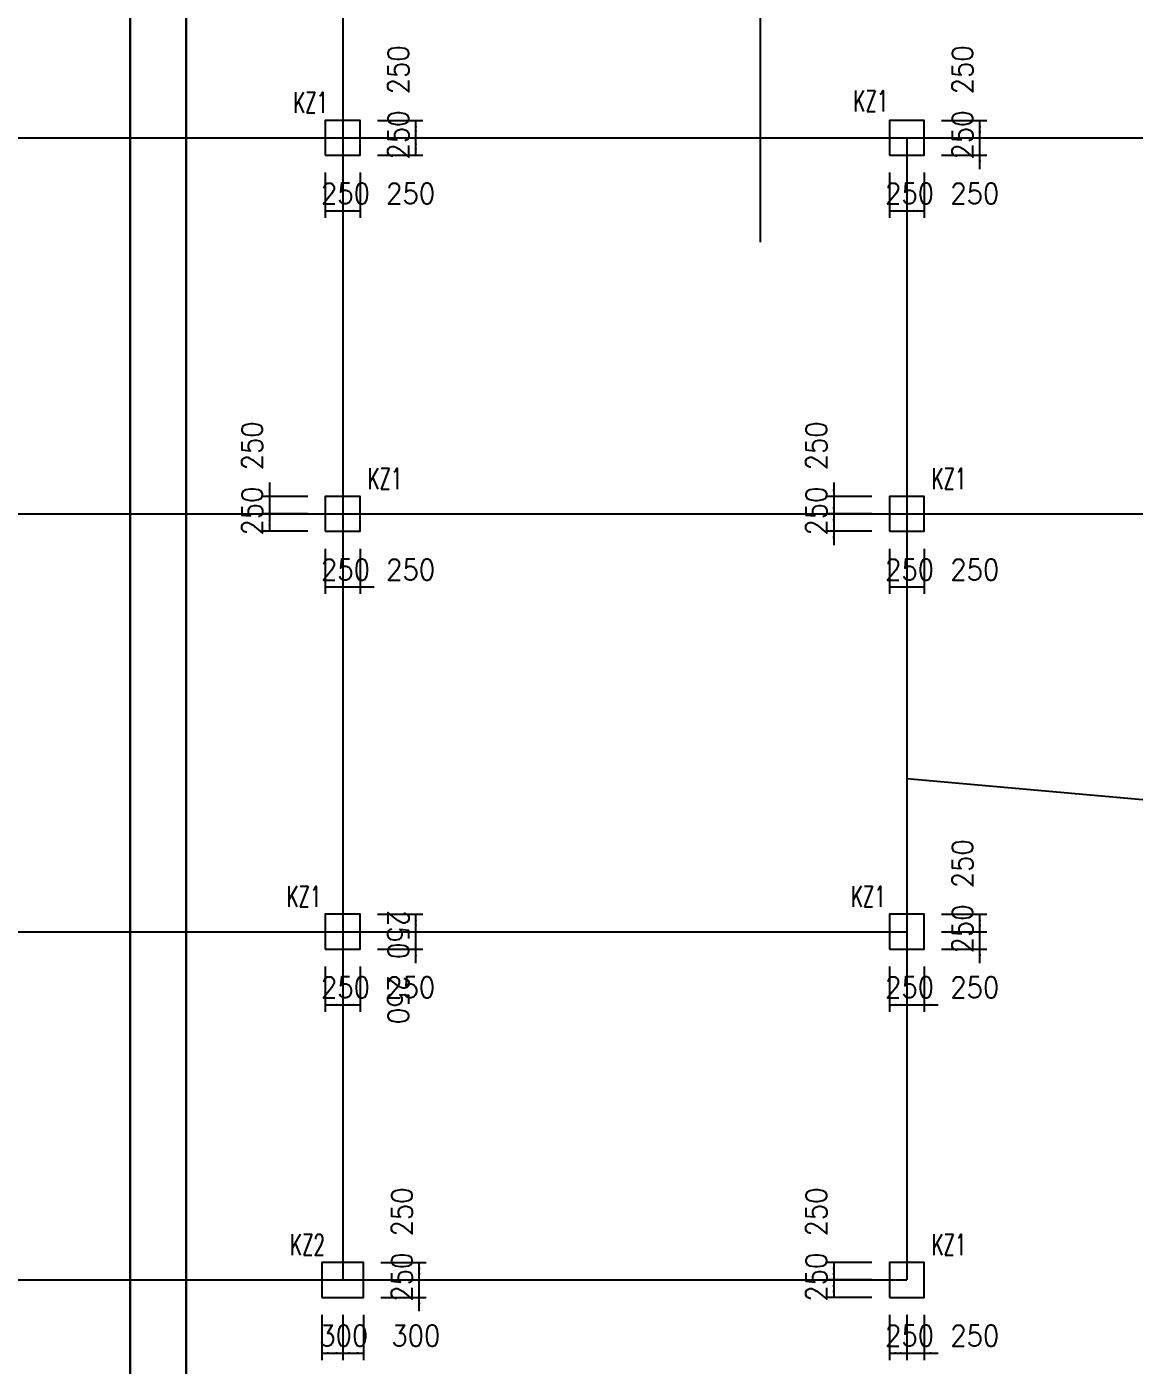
# Model space of a CAD drawing. Extents: x 387171 to 699106, y 11966 to 245688.
# Drawn here: x 574722 to 590623, y 98863 to 118082 of the extents above; entities that cross this region are included whole.
import ezdxf

# ---------------------------------------------------------------- set-up
doc = ezdxf.new("R2010")
doc.units = 0
doc.header["$LTSCALE"] = 100
doc.header["$MEASUREMENT"] = 0
for name, color, linetype in [('COLU', 7, 'Continuous'), ('DIM', 3, 'Continuous'), ('DOTE', 253, 'Continuous'), ('NUM', 7, 'Continuous')]:
    doc.layers.add(name, color=color, linetype=linetype)
doc.styles.get("Standard").update_dxf_attribs({"font": 'standard'})
doc.dimstyles.get("Standard").update_dxf_attribs({"dimtxt": 300, "dimasz": 100, "dimexe": 100, "dimexo": 250, "dimgap": 100, "dimtad": 0, "dimtoh": 1, "dimdec": 0, "dimdsep": 46, "dimcen": 0.09, "dimclrt": 7, "dimadec": 0, "dimazin": 0, "dimtfac": 1, "dimtdec": 4, "dimtofl": 0, "dimtmove": 0, "dimatfit": 3, "dimfxl": 1, "dimtolj": 1, "dimtzin": 0, "dimarcsym": 0})

# ---------------------------------------------------------------- blocks, each defined once
blk = doc.blocks.new('*D4521')
at = {"layer": 'DIM', "color": 0, "linetype": 'ByBlock', "lineweight": -2}
for p, q in [((579008, 115988), (579008, 115338)), ((579258, 115988), (579258, 115338)), ((579008, 115438), (579258, 115438))]:
    blk.add_line(p, q, dxfattribs=at)
for points in [[(579008, 115438), (579108, 115455), (579108, 115421)], [(579258, 115438), (579158, 115421), (579158, 115455)]]:
    blk.add_solid(points, dxfattribs=at)
at = {"layer": 'DIM', "color": 7, "linetype": 'Continuous', "lineweight": -2, "insert": (579298, 115688), "char_height": 300, "width": 566.67, "attachment_point": 5}
blk.add_mtext('250', dxfattribs=at)
blk = doc.blocks.new('*D4147')
at = {"layer": 'DIM', "color": 0, "linetype": 'ByBlock', "lineweight": -2}
for p, q in [((579258, 115988), (579258, 115338)), ((579508, 115988), (579508, 115338)), ((579258, 115438), (579508, 115438))]:
    blk.add_line(p, q, dxfattribs=at)
for points in [[(579258, 115438), (579358, 115455), (579358, 115421)], [(579508, 115438), (579408, 115421), (579408, 115455)]]:
    blk.add_solid(points, dxfattribs=at)
at = {"layer": 'DIM', "color": 7, "linetype": 'Continuous', "lineweight": -2, "insert": (580234, 115688), "char_height": 300, "width": 566.67, "attachment_point": 5}
blk.add_mtext('250', dxfattribs=at)
blk = doc.blocks.new('*D468')
at = {"layer": 'DIM', "color": 0, "linetype": 'ByBlock', "lineweight": -2}
for p, q in [((579758, 116488), (580408, 116488)), ((580308, 116238), (580308, 116488)), ((579758, 116238), (580408, 116238))]:
    blk.add_line(p, q, dxfattribs=at)
for points in [[(580308, 116488), (580325, 116388), (580291, 116388)], [(580308, 116238), (580291, 116338), (580325, 116338)]]:
    blk.add_solid(points, dxfattribs=at)
at = {"layer": 'DIM', "color": 7, "linetype": 'Continuous', "lineweight": -2, "insert": (580058, 116528), "char_height": 300, "width": 566.67, "attachment_point": 5, "rotation": 90}
blk.add_mtext('250', dxfattribs=at)
blk = doc.blocks.new('*D662')
at = {"layer": 'DIM', "color": 0, "linetype": 'ByBlock', "lineweight": -2}
for p, q in [((579758, 116738), (580408, 116738)), ((580308, 116488), (580308, 116738)), ((579758, 116488), (580408, 116488))]:
    blk.add_line(p, q, dxfattribs=at)
for points in [[(580308, 116738), (580325, 116638), (580291, 116638)], [(580308, 116488), (580291, 116588), (580325, 116588)]]:
    blk.add_solid(points, dxfattribs=at)
at = {"layer": 'DIM', "color": 7, "linetype": 'Continuous', "lineweight": -2, "insert": (580058, 117464), "char_height": 300, "width": 566.67, "attachment_point": 5, "rotation": 90}
blk.add_mtext('250', dxfattribs=at)
blk = doc.blocks.new('*D289')
at = {"layer": 'DIM', "color": 0, "linetype": 'ByBlock', "lineweight": -2}
for p, q in [((587108, 115988), (587108, 115338)), ((587358, 115988), (587358, 115338)), ((587108, 115438), (587358, 115438))]:
    blk.add_line(p, q, dxfattribs=at)
for points in [[(587108, 115438), (587208, 115455), (587208, 115421)], [(587358, 115438), (587258, 115421), (587258, 115455)]]:
    blk.add_solid(points, dxfattribs=at)
at = {"layer": 'DIM', "color": 7, "linetype": 'Continuous', "lineweight": -2, "insert": (587398, 115688), "char_height": 300, "width": 566.67, "attachment_point": 5}
blk.add_mtext('250', dxfattribs=at)
blk = doc.blocks.new('*D1191')
at = {"layer": 'DIM', "color": 0, "linetype": 'ByBlock', "lineweight": -2}
for p, q in [((587358, 115988), (587358, 115338)), ((587608, 115988), (587608, 115338)), ((587358, 115438), (587608, 115438))]:
    blk.add_line(p, q, dxfattribs=at)
for points in [[(587358, 115438), (587458, 115455), (587458, 115421)], [(587608, 115438), (587508, 115421), (587508, 115455)]]:
    blk.add_solid(points, dxfattribs=at)
at = {"layer": 'DIM', "color": 7, "linetype": 'Continuous', "lineweight": -2, "insert": (588334, 115688), "char_height": 300, "width": 566.67, "attachment_point": 5}
blk.add_mtext('250', dxfattribs=at)
blk = doc.blocks.new('*D786')
at = {"layer": 'DIM', "color": 0, "linetype": 'ByBlock', "lineweight": -2}
for p, q in [((588408, 116038), (588408, 116688)), ((587858, 116488), (588508, 116488)), ((587858, 116238), (588508, 116238))]:
    blk.add_line(p, q, dxfattribs=at)
for points in [[(588408, 116488), (588391, 116588), (588425, 116588)], [(588408, 116238), (588425, 116138), (588391, 116138)]]:
    blk.add_solid(points, dxfattribs=at)
at = {"layer": 'DIM', "color": 7, "linetype": 'Continuous', "lineweight": -2, "insert": (588158, 116528), "char_height": 300, "width": 566.67, "attachment_point": 5, "rotation": 90}
blk.add_mtext('250', dxfattribs=at)
blk = doc.blocks.new('*D1700')
at = {"layer": 'DIM', "color": 0, "linetype": 'ByBlock', "lineweight": -2}
for p, q in [((587858, 116738), (588508, 116738)), ((588408, 116488), (588408, 116738)), ((587858, 116488), (588508, 116488))]:
    blk.add_line(p, q, dxfattribs=at)
for points in [[(588408, 116738), (588425, 116638), (588391, 116638)], [(588408, 116488), (588391, 116588), (588425, 116588)]]:
    blk.add_solid(points, dxfattribs=at)
at = {"layer": 'DIM', "color": 7, "linetype": 'Continuous', "lineweight": -2, "insert": (588158, 117464), "char_height": 300, "width": 566.67, "attachment_point": 5, "rotation": 90}
blk.add_mtext('250', dxfattribs=at)
blk = doc.blocks.new('*D4021')
at = {"layer": 'DIM', "color": 0, "linetype": 'ByBlock', "lineweight": -2}
for p, q in [((578208, 111538), (578208, 110888)), ((578758, 111338), (578108, 111338)), ((578758, 111088), (578108, 111088))]:
    blk.add_line(p, q, dxfattribs=at)
for points in [[(578208, 111338), (578191, 111438), (578225, 111438)], [(578208, 111088), (578225, 110988), (578191, 110988)]]:
    blk.add_solid(points, dxfattribs=at)
at = {"layer": 'DIM', "color": 7, "linetype": 'Continuous', "lineweight": -2, "insert": (577958, 112064), "char_height": 300, "width": 566.67, "attachment_point": 5, "rotation": 90}
blk.add_mtext('250', dxfattribs=at)
blk = doc.blocks.new('*D3778')
at = {"layer": 'DIM', "color": 0, "linetype": 'ByBlock', "lineweight": -2}
for p, q in [((578758, 111088), (578108, 111088)), ((578208, 111088), (578208, 110838)), ((578758, 110838), (578108, 110838))]:
    blk.add_line(p, q, dxfattribs=at)
for points in [[(578208, 111088), (578225, 110988), (578191, 110988)], [(578208, 110838), (578191, 110938), (578225, 110938)]]:
    blk.add_solid(points, dxfattribs=at)
at = {"layer": 'DIM', "color": 7, "linetype": 'Continuous', "lineweight": -2, "insert": (577958, 111128), "char_height": 300, "width": 566.67, "attachment_point": 5, "rotation": 90}
blk.add_mtext('250', dxfattribs=at)
blk = doc.blocks.new('*D4524')
at = {"layer": 'DIM', "color": 0, "linetype": 'ByBlock', "lineweight": -2}
for p, q in [((579008, 110588), (579008, 109938)), ((579258, 110588), (579258, 109938)), ((579008, 110038), (579258, 110038))]:
    blk.add_line(p, q, dxfattribs=at)
for points in [[(579008, 110038), (579108, 110055), (579108, 110021)], [(579258, 110038), (579158, 110021), (579158, 110055)]]:
    blk.add_solid(points, dxfattribs=at)
at = {"layer": 'DIM', "color": 7, "linetype": 'Continuous', "lineweight": -2, "insert": (579298, 110288), "char_height": 300, "width": 566.67, "attachment_point": 5}
blk.add_mtext('250', dxfattribs=at)
blk = doc.blocks.new('*D4281')
at = {"layer": 'DIM', "color": 0, "linetype": 'ByBlock', "lineweight": -2}
for p, q in [((579258, 110588), (579258, 109938)), ((579508, 110588), (579508, 109938)), ((579058, 110038), (579708, 110038))]:
    blk.add_line(p, q, dxfattribs=at)
for points in [[(579258, 110038), (579158, 110021), (579158, 110055)], [(579508, 110038), (579608, 110055), (579608, 110021)]]:
    blk.add_solid(points, dxfattribs=at)
at = {"layer": 'DIM', "color": 7, "linetype": 'Continuous', "lineweight": -2, "insert": (580234, 110288), "char_height": 300, "width": 566.67, "attachment_point": 5}
blk.add_mtext('250', dxfattribs=at)
blk = doc.blocks.new('*D471')
at = {"layer": 'DIM', "color": 0, "linetype": 'ByBlock', "lineweight": -2}
for p, q in [((586308, 111538), (586308, 110888)), ((586858, 111338), (586208, 111338)), ((586858, 111088), (586208, 111088))]:
    blk.add_line(p, q, dxfattribs=at)
for points in [[(586308, 111338), (586291, 111438), (586325, 111438)], [(586308, 111088), (586325, 110988), (586291, 110988)]]:
    blk.add_solid(points, dxfattribs=at)
at = {"layer": 'DIM', "color": 7, "linetype": 'Continuous', "lineweight": -2, "insert": (586058, 112064), "char_height": 300, "width": 566.67, "attachment_point": 5, "rotation": 90}
blk.add_mtext('250', dxfattribs=at)
blk = doc.blocks.new('*D664')
at = {"layer": 'DIM', "color": 0, "linetype": 'ByBlock', "lineweight": -2}
for p, q in [((586308, 111288), (586308, 110638)), ((586858, 111088), (586208, 111088)), ((586858, 110838), (586208, 110838))]:
    blk.add_line(p, q, dxfattribs=at)
for points in [[(586308, 111088), (586291, 111188), (586325, 111188)], [(586308, 110838), (586325, 110738), (586291, 110738)]]:
    blk.add_solid(points, dxfattribs=at)
at = {"layer": 'DIM', "color": 7, "linetype": 'Continuous', "lineweight": -2, "insert": (586058, 111128), "char_height": 300, "width": 566.67, "attachment_point": 5, "rotation": 90}
blk.add_mtext('250', dxfattribs=at)
blk = doc.blocks.new('*D412')
at = {"layer": 'DIM', "color": 0, "linetype": 'ByBlock', "lineweight": -2}
for p, q in [((587108, 110588), (587108, 109938)), ((587358, 110588), (587358, 109938)), ((587108, 110038), (587358, 110038))]:
    blk.add_line(p, q, dxfattribs=at)
for points in [[(587108, 110038), (587208, 110055), (587208, 110021)], [(587358, 110038), (587258, 110021), (587258, 110055)]]:
    blk.add_solid(points, dxfattribs=at)
at = {"layer": 'DIM', "color": 7, "linetype": 'Continuous', "lineweight": -2, "insert": (587398, 110288), "char_height": 300, "width": 566.67, "attachment_point": 5}
blk.add_mtext('250', dxfattribs=at)
blk = doc.blocks.new('*D1194')
at = {"layer": 'DIM', "color": 0, "linetype": 'ByBlock', "lineweight": -2}
for p, q in [((587358, 110588), (587358, 109938)), ((587608, 110588), (587608, 109938)), ((587358, 110038), (587608, 110038))]:
    blk.add_line(p, q, dxfattribs=at)
for points in [[(587358, 110038), (587458, 110055), (587458, 110021)], [(587608, 110038), (587508, 110021), (587508, 110055)]]:
    blk.add_solid(points, dxfattribs=at)
at = {"layer": 'DIM', "color": 7, "linetype": 'Continuous', "lineweight": -2, "insert": (588334, 110288), "char_height": 300, "width": 566.67, "attachment_point": 5}
blk.add_mtext('250', dxfattribs=at)
blk = doc.blocks.new('*D3964')
at = {"layer": 'DIM', "color": 0, "linetype": 'ByBlock', "lineweight": -2}
for p, q in [((579008, 104588), (579008, 103938)), ((579258, 104588), (579258, 103938)), ((579008, 104038), (579258, 104038))]:
    blk.add_line(p, q, dxfattribs=at)
for points in [[(579008, 104038), (579108, 104055), (579108, 104021)], [(579258, 104038), (579158, 104021), (579158, 104055)]]:
    blk.add_solid(points, dxfattribs=at)
at = {"layer": 'DIM', "color": 7, "linetype": 'Continuous', "lineweight": -2, "insert": (579298, 104288), "char_height": 300, "width": 566.67, "attachment_point": 5}
blk.add_mtext('250', dxfattribs=at)
blk = doc.blocks.new('*D4138')
at = {"layer": 'DIM', "color": 0, "linetype": 'ByBlock', "lineweight": -2}
for p, q in [((579258, 104588), (579258, 103938)), ((579508, 104588), (579508, 103938)), ((579258, 104038), (579508, 104038))]:
    blk.add_line(p, q, dxfattribs=at)
for points in [[(579258, 104038), (579358, 104055), (579358, 104021)], [(579508, 104038), (579408, 104021), (579408, 104055)]]:
    blk.add_solid(points, dxfattribs=at)
at = {"layer": 'DIM', "color": 7, "linetype": 'Continuous', "lineweight": -2, "insert": (580234, 104288), "char_height": 300, "width": 566.67, "attachment_point": 5}
blk.add_mtext('250', dxfattribs=at)
blk = doc.blocks.new('*D3760')
at = {"layer": 'DIM', "color": 0, "linetype": 'ByBlock', "lineweight": -2}
for p, q in [((580308, 104638), (580308, 105288)), ((579758, 105088), (580408, 105088)), ((579758, 104838), (580408, 104838))]:
    blk.add_line(p, q, dxfattribs=at)
for points in [[(580308, 105088), (580291, 105188), (580325, 105188)], [(580308, 104838), (580325, 104738), (580291, 104738)]]:
    blk.add_solid(points, dxfattribs=at)
at = {"layer": 'DIM', "color": 7, "linetype": 'Continuous', "lineweight": -2, "insert": (580058, 104112), "char_height": 300, "width": 566.67, "attachment_point": 5, "rotation": 270}
blk.add_mtext('250', dxfattribs=at)
blk = doc.blocks.new('*D89')
at = {"layer": 'DIM', "color": 0, "linetype": 'ByBlock', "lineweight": -2}
for p, q in [((579758, 105338), (580408, 105338)), ((580308, 105088), (580308, 105338)), ((579758, 105088), (580408, 105088))]:
    blk.add_line(p, q, dxfattribs=at)
for points in [[(580308, 105338), (580325, 105238), (580291, 105238)], [(580308, 105088), (580291, 105188), (580325, 105188)]]:
    blk.add_solid(points, dxfattribs=at)
at = {"layer": 'DIM', "color": 7, "linetype": 'Continuous', "lineweight": -2, "insert": (580058, 105048), "char_height": 300, "width": 566.67, "attachment_point": 5, "rotation": 270}
blk.add_mtext('250', dxfattribs=at)
blk = doc.blocks.new('*D4261')
at = {"layer": 'DIM', "color": 0, "linetype": 'ByBlock', "lineweight": -2}
for p, q in [((578958, 99588), (578958, 98938)), ((579258, 99588), (579258, 98938)), ((578958, 99038), (579258, 99038))]:
    blk.add_line(p, q, dxfattribs=at)
for points in [[(578958, 99038), (579058, 99055), (579058, 99021)], [(579258, 99038), (579158, 99021), (579158, 99055)]]:
    blk.add_solid(points, dxfattribs=at)
at = {"layer": 'DIM', "color": 7, "linetype": 'Continuous', "lineweight": -2, "insert": (579273, 99288), "char_height": 300, "width": 566.67, "attachment_point": 5}
blk.add_mtext('300', dxfattribs=at)
blk = doc.blocks.new('*D605')
at = {"layer": 'DIM', "color": 0, "linetype": 'ByBlock', "lineweight": -2}
for p, q in [((579258, 99588), (579258, 98938)), ((579558, 99588), (579558, 98938)), ((579258, 99038), (579558, 99038))]:
    blk.add_line(p, q, dxfattribs=at)
for points in [[(579258, 99038), (579358, 99055), (579358, 99021)], [(579558, 99038), (579458, 99021), (579458, 99055)]]:
    blk.add_solid(points, dxfattribs=at)
at = {"layer": 'DIM', "color": 7, "linetype": 'Continuous', "lineweight": -2, "insert": (580309, 99288), "char_height": 300, "width": 566.67, "attachment_point": 5}
blk.add_mtext('300', dxfattribs=at)
blk = doc.blocks.new('*D226')
at = {"layer": 'DIM', "color": 0, "linetype": 'ByBlock', "lineweight": -2}
for p, q in [((580358, 99638), (580358, 100288)), ((579808, 100088), (580458, 100088)), ((579808, 99838), (580458, 99838))]:
    blk.add_line(p, q, dxfattribs=at)
for points in [[(580358, 100088), (580341, 100188), (580375, 100188)], [(580358, 99838), (580375, 99738), (580341, 99738)]]:
    blk.add_solid(points, dxfattribs=at)
at = {"layer": 'DIM', "color": 7, "linetype": 'Continuous', "lineweight": -2, "insert": (580108, 100128), "char_height": 300, "width": 566.67, "attachment_point": 5, "rotation": 90}
blk.add_mtext('250', dxfattribs=at)
blk = doc.blocks.new('*D399')
at = {"layer": 'DIM', "color": 0, "linetype": 'ByBlock', "lineweight": -2}
for p, q in [((579808, 100338), (580458, 100338)), ((580358, 100088), (580358, 100338)), ((579808, 100088), (580458, 100088))]:
    blk.add_line(p, q, dxfattribs=at)
for points in [[(580358, 100338), (580375, 100238), (580341, 100238)], [(580358, 100088), (580341, 100188), (580375, 100188)]]:
    blk.add_solid(points, dxfattribs=at)
at = {"layer": 'DIM', "color": 7, "linetype": 'Continuous', "lineweight": -2, "insert": (580108, 101064), "char_height": 300, "width": 566.67, "attachment_point": 5, "rotation": 90}
blk.add_mtext('250', dxfattribs=at)
blk = doc.blocks.new('*D1302')
at = {"layer": 'DIM', "color": 0, "linetype": 'ByBlock', "lineweight": -2}
for p, q in [((587108, 104588), (587108, 103938)), ((587358, 104588), (587358, 103938)), ((587108, 104038), (587358, 104038))]:
    blk.add_line(p, q, dxfattribs=at)
for points in [[(587108, 104038), (587208, 104055), (587208, 104021)], [(587358, 104038), (587258, 104021), (587258, 104055)]]:
    blk.add_solid(points, dxfattribs=at)
at = {"layer": 'DIM', "color": 7, "linetype": 'Continuous', "lineweight": -2, "insert": (587398, 104288), "char_height": 300, "width": 566.67, "attachment_point": 5}
blk.add_mtext('250', dxfattribs=at)
blk = doc.blocks.new('*D912')
at = {"layer": 'DIM', "color": 0, "linetype": 'ByBlock', "lineweight": -2}
for p, q in [((587358, 104588), (587358, 103938)), ((587608, 104588), (587608, 103938)), ((587158, 104038), (587808, 104038))]:
    blk.add_line(p, q, dxfattribs=at)
for points in [[(587358, 104038), (587258, 104021), (587258, 104055)], [(587608, 104038), (587708, 104055), (587708, 104021)]]:
    blk.add_solid(points, dxfattribs=at)
at = {"layer": 'DIM', "color": 7, "linetype": 'Continuous', "lineweight": -2, "insert": (588334, 104288), "char_height": 300, "width": 566.67, "attachment_point": 5}
blk.add_mtext('250', dxfattribs=at)
blk = doc.blocks.new('*D1680')
at = {"layer": 'DIM', "color": 0, "linetype": 'ByBlock', "lineweight": -2}
for p, q in [((588408, 104638), (588408, 105288)), ((587858, 105088), (588508, 105088)), ((587858, 104838), (588508, 104838))]:
    blk.add_line(p, q, dxfattribs=at)
for points in [[(588408, 105088), (588391, 105188), (588425, 105188)], [(588408, 104838), (588425, 104738), (588391, 104738)]]:
    blk.add_solid(points, dxfattribs=at)
at = {"layer": 'DIM', "color": 7, "linetype": 'Continuous', "lineweight": -2, "insert": (588158, 105128), "char_height": 300, "width": 566.67, "attachment_point": 5, "rotation": 90}
blk.add_mtext('250', dxfattribs=at)
blk = doc.blocks.new('*D1449')
at = {"layer": 'DIM', "color": 0, "linetype": 'ByBlock', "lineweight": -2}
for p, q in [((587858, 105338), (588508, 105338)), ((588408, 105088), (588408, 105338)), ((587858, 105088), (588508, 105088))]:
    blk.add_line(p, q, dxfattribs=at)
for points in [[(588408, 105338), (588425, 105238), (588391, 105238)], [(588408, 105088), (588391, 105188), (588425, 105188)]]:
    blk.add_solid(points, dxfattribs=at)
at = {"layer": 'DIM', "color": 7, "linetype": 'Continuous', "lineweight": -2, "insert": (588158, 106064), "char_height": 300, "width": 566.67, "attachment_point": 5, "rotation": 90}
blk.add_mtext('250', dxfattribs=at)
blk = doc.blocks.new('*D2221')
at = {"layer": 'DIM', "color": 0, "linetype": 'ByBlock', "lineweight": -2}
for p, q in [((586858, 100338), (586208, 100338)), ((586308, 100338), (586308, 100088)), ((586858, 100088), (586208, 100088))]:
    blk.add_line(p, q, dxfattribs=at)
for points in [[(586308, 100338), (586325, 100238), (586291, 100238)], [(586308, 100088), (586291, 100188), (586325, 100188)]]:
    blk.add_solid(points, dxfattribs=at)
at = {"layer": 'DIM', "color": 7, "linetype": 'Continuous', "lineweight": -2, "insert": (586058, 101064), "char_height": 300, "width": 566.67, "attachment_point": 5, "rotation": 90}
blk.add_mtext('250', dxfattribs=at)
blk = doc.blocks.new('*D1978')
at = {"layer": 'DIM', "color": 0, "linetype": 'ByBlock', "lineweight": -2}
for p, q in [((586858, 100088), (586208, 100088)), ((586308, 100088), (586308, 99838)), ((586858, 99838), (586208, 99838))]:
    blk.add_line(p, q, dxfattribs=at)
for points in [[(586308, 100088), (586325, 99988), (586291, 99988)], [(586308, 99838), (586291, 99938), (586325, 99938)]]:
    blk.add_solid(points, dxfattribs=at)
at = {"layer": 'DIM', "color": 7, "linetype": 'Continuous', "lineweight": -2, "insert": (586058, 100128), "char_height": 300, "width": 566.67, "attachment_point": 5, "rotation": 90}
blk.add_mtext('250', dxfattribs=at)
blk = doc.blocks.new('*D2160')
at = {"layer": 'DIM', "color": 0, "linetype": 'ByBlock', "lineweight": -2}
for p, q in [((587108, 99588), (587108, 98938)), ((587358, 99588), (587358, 98938)), ((587108, 99038), (587358, 99038))]:
    blk.add_line(p, q, dxfattribs=at)
for points in [[(587108, 99038), (587208, 99055), (587208, 99021)], [(587358, 99038), (587258, 99021), (587258, 99055)]]:
    blk.add_solid(points, dxfattribs=at)
at = {"layer": 'DIM', "color": 7, "linetype": 'Continuous', "lineweight": -2, "insert": (587398, 99288), "char_height": 300, "width": 566.67, "attachment_point": 5}
blk.add_mtext('250', dxfattribs=at)
blk = doc.blocks.new('*D2924')
at = {"layer": 'DIM', "color": 0, "linetype": 'ByBlock', "lineweight": -2}
for p, q in [((587358, 99588), (587358, 98938)), ((587608, 99588), (587608, 98938)), ((587158, 99038), (587808, 99038))]:
    blk.add_line(p, q, dxfattribs=at)
for points in [[(587358, 99038), (587258, 99021), (587258, 99055)], [(587608, 99038), (587708, 99055), (587708, 99021)]]:
    blk.add_solid(points, dxfattribs=at)
at = {"layer": 'DIM', "color": 7, "linetype": 'Continuous', "lineweight": -2, "insert": (588334, 99288), "char_height": 300, "width": 566.67, "attachment_point": 5}
blk.add_mtext('250', dxfattribs=at)
blk = doc.blocks.new('后浇带现场')
at = {"color": 6, "lineweight": 30}
for points in [[(806265, 663346), (787754, 674230), (759207, 674230), (759207, 625070)], [(805860, 662656), (787536, 673430), (760007, 673430), (760007, 625070)]]:
    blk.add_lwpolyline(points, dxfattribs=at)

msp = doc.modelspace()

# ---------------------------------------------------------------- linework, layer by layer
at = {"layer": 'COLU'}
for points in [[(579008.1, 116237.9), (579508.1, 116237.9), (579508.1, 116737.9), (579008.1, 116737.9)], [(587108.1, 116237.9), (587608.1, 116237.9), (587608.1, 116737.9), (587108.1, 116737.9)], [(579008.1, 110837.9), (579508.1, 110837.9), (579508.1, 111337.9), (579008.1, 111337.9)], [(587108.1, 110837.9), (587608.1, 110837.9), (587608.1, 111337.9), (587108.1, 111337.9)], [(579008.1, 104837.9), (579508.1, 104837.9), (579508.1, 105337.9), (579008.1, 105337.9)], [(587108.1, 104837.9), (587608.1, 104837.9), (587608.1, 105337.9), (587108.1, 105337.9)], [(578958.1, 99837.9), (579558.1, 99837.9), (579558.1, 100337.9), (578958.1, 100337.9)], [(587108.1, 99837.9), (587608.1, 99837.9), (587608.1, 100337.9), (587108.1, 100337.9)]]:
    msp.add_lwpolyline(points, close=True, dxfattribs=at)
at = {"layer": 'DOTE'}
for p, q in [((579258.1, 213087.9), (579258.1, 100087.9)), ((585258.1, 114988.4), (585258.1, 119787.9)), ((518658.1, 116487.9), (596358.1, 116487.9)), ((587358.1, 116487.9), (587358.1, 100087.9)), ((524658.1, 111087.9), (596358.1, 111087.9)), ((666955.8, 100223.5), (587358.1, 107283.1)), ((524658.1, 105087.9), (587358.1, 105087.9)), ((524658.1, 100087.9), (587358.1, 100087.9))]:
    msp.add_line(p, q, dxfattribs=at)

# ---------------------------------------------------------------- block references
at = {"color": 3, "lineweight": 30}
msp.add_blockref('后浇带现场', (-182998.7, -527042.1), dxfattribs=at)

# ---------------------------------------------------------------- texts
at = {"layer": 'NUM', "color": 200, "width": 0.7}
for s, p in [('KZ1', (578545.9, 116844)), ('KZ1', (586590.6, 116867.4)), ('KZ1', (579614.1, 111444)), ('KZ1', (587714.1, 111444)), ('KZ1', (578451.5, 105444)), ('KZ1', (586555.6, 105444)), ('KZ2', (578501.5, 100444)), ('KZ1', (587714.1, 100444))]:
    msp.add_text(s, height=300, dxfattribs=at).set_placement(p)

# ---------------------------------------------------------------- dimensions: what is measured, and where the dimension line sits
at = {"layer": 'DIM', "color": 200}
for p1, p2, picture, middle in [((579508.1, 116487.9), (579508.1, 116737.9), '*D662', (580058.1, 116956)), ((587608.1, 116487.9), (587608.1, 116737.9), '*D1700', (588158.1, 116956)), ((579508.1, 116237.9), (579508.1, 116487.9), '*D468', (580058.1, 116019.9)), ((587608.1, 116237.9), (587608.1, 116487.9), '*D786', (588158.1, 116019.9)), ((579008.1, 116237.9), (579258.1, 116237.9), '*D4521', (578790, 115687.9)), ((579258.1, 116237.9), (579508.1, 116237.9), '*D4147', (579726.1, 115687.9)), ((587108.1, 116237.9), (587358.1, 116237.9), '*D289', (586890, 115687.9)), ((587358.1, 116237.9), (587608.1, 116237.9), '*D1191', (587826.1, 115687.9)), ((579008.1, 111337.9), (579008.1, 111087.9), '*D4021', (577958.1, 111556)), ((587108.1, 111337.9), (587108.1, 111087.9), '*D471', (586058.1, 111556)), ((579008.1, 111087.9), (579008.1, 110837.9), '*D3778', (577958.1, 110619.9)), ((587108.1, 111087.9), (587108.1, 110837.9), '*D664', (586058.1, 110619.9)), ((579008.1, 110837.9), (579258.1, 110837.9), '*D4524', (578790, 110287.9)), ((579258.1, 110837.9), (579508.1, 110837.9), '*D4281', (579726.1, 110287.9)), ((587108.1, 110837.9), (587358.1, 110837.9), '*D412', (586890, 110287.9)), ((587358.1, 110837.9), (587608.1, 110837.9), '*D1194', (587826.1, 110287.9)), ((587608.1, 105087.9), (587608.1, 105337.9), '*D1449', (588158.1, 105556)), ((579508.1, 105087.9), (579508.1, 105337.9), '*D89', (580058.1, 105556)), ((587608.1, 104837.9), (587608.1, 105087.9), '*D1680', (588158.1, 104619.9)), ((579508.1, 104837.9), (579508.1, 105087.9), '*D3760', (580058.1, 104619.9)), ((579008.1, 104837.9), (579258.1, 104837.9), '*D3964', (578790, 104287.9)), ((579258.1, 104837.9), (579508.1, 104837.9), '*D4138', (579726.1, 104287.9)), ((587108.1, 104837.9), (587358.1, 104837.9), '*D1302', (586890, 104287.9)), ((587358.1, 104837.9), (587608.1, 104837.9), '*D912', (587826.1, 104287.9)), ((579558.1, 100087.9), (579558.1, 100337.9), '*D399', (580108.1, 100556)), ((587108.1, 100337.9), (587108.1, 100087.9), '*D2221', (586058.1, 100556)), ((579558.1, 99837.9), (579558.1, 100087.9), '*D226', (580108.1, 99619.9)), ((587108.1, 100087.9), (587108.1, 99837.9), '*D1978', (586058.1, 99619.9)), ((578958.1, 99837.9), (579258.1, 99837.9), '*D4261', (578740, 99287.9)), ((579258.1, 99837.9), (579558.1, 99837.9), '*D605', (579776.1, 99287.9)), ((587108.1, 99837.9), (587358.1, 99837.9), '*D2160', (586890, 99287.9)), ((587358.1, 99837.9), (587608.1, 99837.9), '*D2924', (587826.1, 99287.9))]:
    dim = msp.add_aligned_dim(p1=p1, p2=p2, distance=-800, dimstyle='Standard', dxfattribs=at)
    dim.commit()
    dim.dimension.update_dxf_attribs({"geometry": picture, "text_midpoint": middle})

doc.saveas('drawing.dxf')
